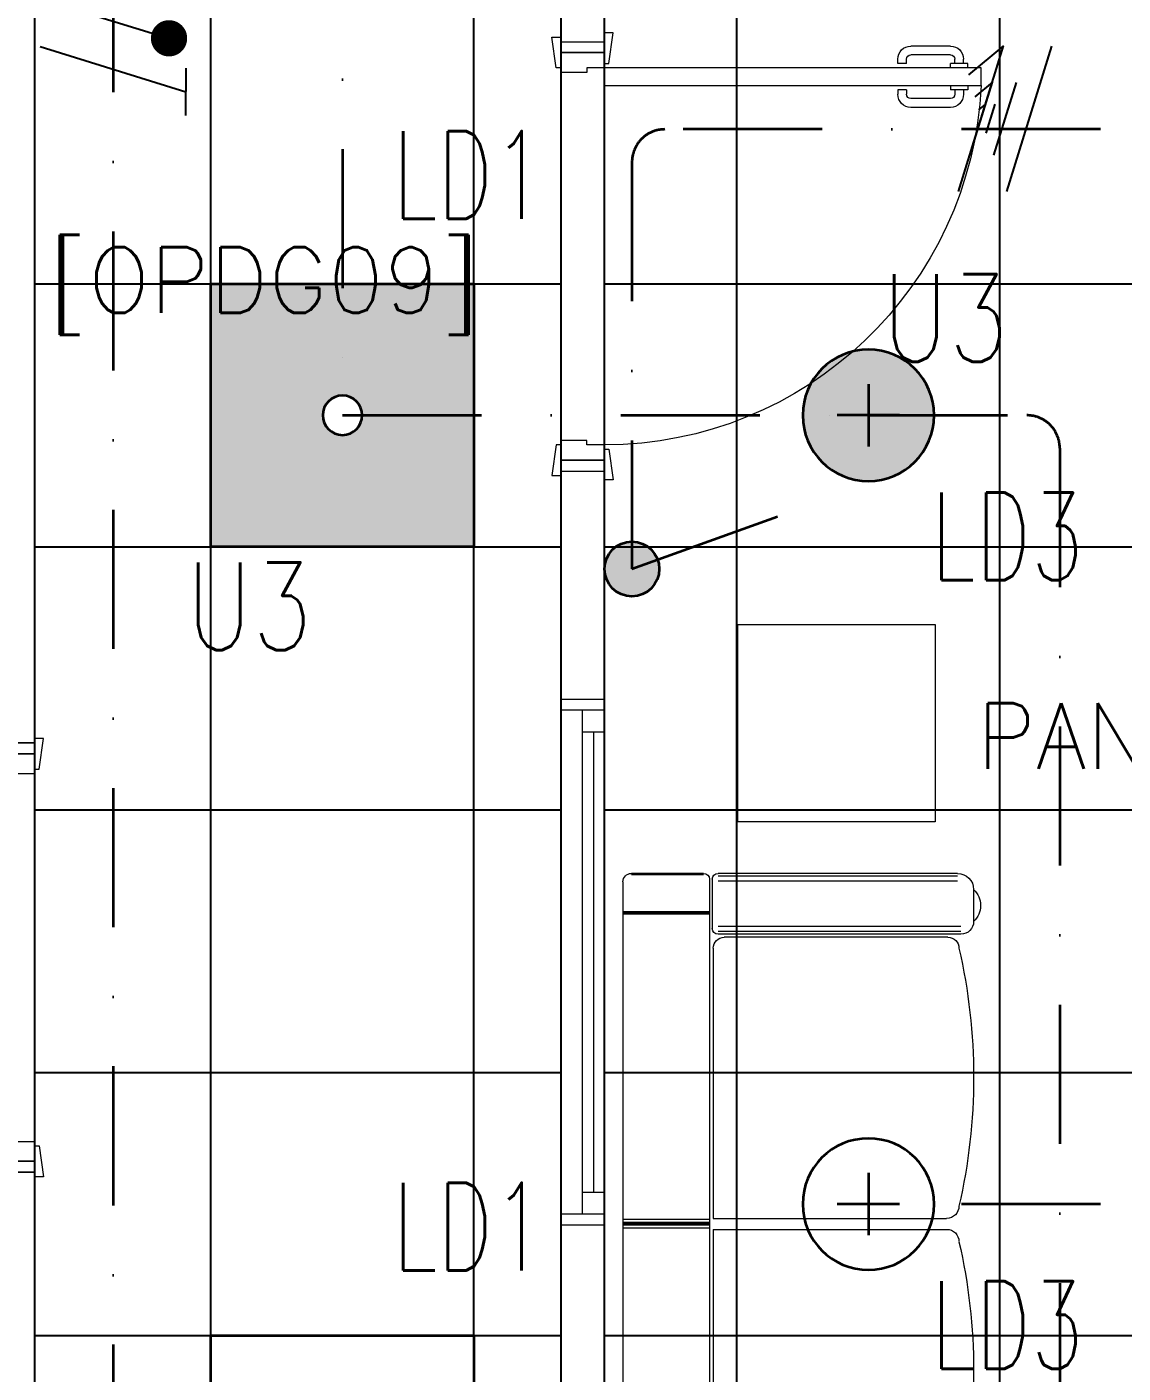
# Model space of a CAD drawing. Header units: inches. Extents: x -12418 to 183584, y -29325 to 19878.
# Drawn here: x 9180 to 11681, y -7886 to -4814 of the extents above; entities that cross this region are included whole.
import ezdxf
from ezdxf.enums import TextEntityAlignment as Align

# ---------------------------------------------------------------- set-up
doc = ezdxf.new("R2010")
doc.units = ezdxf.units.IN
doc.header["$LTSCALE"] = 25
doc.header["$MEASUREMENT"] = 0
doc.linetypes.add('DASHDOT', pattern=[25.4, 12.7, -6.35, 0, -6.35])
doc.layers.get('0').update_dxf_attribs({"color": 8})
for name, color, linetype, lineweight in [('00-Ground Floor$0$72_EGR_BASE_TEXT', 252, 'Continuous', 5), ('00-Ground Floor$0$Aluminum', 251, 'Continuous', 5), ('00-Ground Floor$0$LOADING', 253, 'Continuous', 5), ('00-Ground Floor$0$Walls', 251, 'Continuous', 5), ('00-Ground Floor$0$Wooden Joinery', 251, 'Continuous', 5), ('E-LITE-CIRC', 6, 'Continuous', 25), ('E-LITE-CIRC-NUMB', 6, 'Continuous', 25), ('E-LITE-CLNG', 150, 'Continuous', 35), ('E-LITE-CLNG @ 100', 150, 'Continuous', 35), ('E-LITE-CLNG-CNDT', 6, 'DASHDOT', 35), ('E-LITE-CTRL', 6, 'Continuous', 25), ('E-LITE-IDEN', 6, 'Continuous', 25), ('E-LITE-SWCH @ 100', 3, 'Continuous', 35), ('E-POWR-WIRE', 6, 'Continuous', 25), ('E-POWR-WIRE @ 100', 6, 'Continuous', 25), ('E-POWR-WIRE @ 20', 6, 'Continuous', 25), ('E-POWR-WIRE @ 50', 6, 'Continuous', 25)]:
    doc.layers.add(name, color=color, linetype=linetype, lineweight=lineweight)
doc.layers.add('00-Ground Floor$0$False Ceiling', color=251, linetype='Continuous')
doc.styles.add('00-Ground Floor$0$SIMPLEX', font='SIMPLEX.shx', dxfattribs={"height": 150})
doc.styles.add('DC_Simplex', font='SIMPLEX.shx', dxfattribs={"width": 0.7})

# ---------------------------------------------------------------- blocks, each defined once
blk = doc.blocks.new('00-Ground Floor$0$A$C72370EFE')
at = {"layer": '00-Ground Floor$0$Wooden Joinery'}
for p, q in [((-0.01, -0.03), (-0.01, -0.07)), ((0, -0.03), (-0.01, -0.03)), ((0.04, -0.03), (0.05, -0.03)), ((0.05, -0.03), (0.05, -0.07)), ((-0.01, -0.04), (-0.02, -0.04)), ((-0.01, -0.06), (-0.02, -0.06)), ((0.05, -0.04), (0.06, -0.04)), ((0.05, -0.06), (0.06, -0.06)), ((-0.05, -0.07), (-0.05, -0.16)), ((-0.03, -0.07), (-0.03, -0.16)), ((0, -0.07), (-0.01, -0.07)), ((0.04, -0.07), (0.05, -0.07)), ((0.07, -0.07), (0.07, -0.16)), ((0.09, -0.07), (0.09, -0.16)), ((-0.01, -0.17), (-0.02, -0.17)), ((-0.01, -0.17), (-0.01, -0.19)), ((0.05, -0.17), (0.06, -0.17)), ((0.05, -0.17), (0.05, -0.19)), ((-0.01, -0.19), (-0.02, -0.19)), ((0.05, -0.19), (0.06, -0.19))]:
    blk.add_line(p, q, dxfattribs=at)
for centre, radius, start, end in [((-0.02, -0.07), 0.03, 90, 180), ((-0.02, -0.07), 0.01, 90, 180), ((0.06, -0.07), 0.03, 0, 90), ((0.06, -0.07), 0.01, 0, 90), ((-0.02, -0.16), 0.03, 180, 270), ((-0.02, -0.16), 0.01, 180, 270), ((0.06, -0.16), 0.01, 270, 0), ((0.06, -0.16), 0.03, 270, 0)]:
    blk.add_arc(centre, radius, start, end, dxfattribs=at)
blk = doc.blocks.new('00-Ground Floor$0$A$C5DAD61B4')
at = {"layer": '00-Ground Floor$0$Wooden Joinery'}
for points in [[(80, 959.1), (80, 969.1), (10, 979.1), (10, 959.1)], [(940, 959.1), (940, 969.1), (1010, 979.1), (1010, 959.1)], [(70, 859.1), (70, 849.1), (0, 839.1), (0, 859.1)], [(120, 859.1), (120, 0), (80, 0), (80, 859.1)], [(950, 859.1), (950, 849.1), (1020, 839.1), (1020, 859.1)]]:
    blk.add_lwpolyline(points, close=True, dxfattribs=at)
for points in [[(45, 859.1), (45, 959.1), (20, 959.1), (20, 859.1), (45, 859.1)], [(45, 859.1), (80, 859.1), (80, 899.1), (90, 899.1), (90, 959.1), (45, 959.1), (45, 859.1)], [(975, 859.1), (940, 859.1), (940, 899.1), (930, 899.1), (930, 959.1), (975, 959.1), (975, 859.1)], [(975, 859.1), (975, 959.1), (1000, 959.1), (1000, 859.1), (975, 859.1)]]:
    blk.add_lwpolyline(points, dxfattribs=at)
blk.add_arc((80, 859.1), 860, 272.666, 0, dxfattribs=at)
at = {"layer": '00-Ground Floor$0$Wooden Joinery', "xscale": 999.9999999998854, "yscale": 999.9999999998854, "zscale": 999.9999999998854, "rotation": 180}
blk.add_blockref('00-Ground Floor$0$A$C72370EFE', (120, 0), dxfattribs=at)
blk = doc.blocks.new('00-Ground Floor$0$GF21008-P')
at = {"layer": '00-Ground Floor$0$LOADING'}
for p, q in [((-0.7709, 0), (0.7906, 0)), ((-0.7019, -0.1974), (-0.7019, 0)), ((-0.6994, -0.1974), (-0.6994, 0)), ((-0.6968, -0.1974), (-0.6968, 0)), ((0, -0.1974), (0, 0)), ((0.0069, -0.1974), (0.0069, 0)), ((0.0099, -0.1974), (0.0099, 0)), ((0.0128, -0.1974), (0.0128, 0)), ((0.0197, -0.1974), (0.0197, 0)), ((-0.79, -0.1841), (-0.79, -0.0191)), ((-0.7866, -0.1841), (-0.7866, -0.0191)), ((-0.7767, -0.1974), (0.7964, -0.1974)), ((-0.7767, -0.2037), (-0.6644, -0.2037)), ((-0.6191, -0.2059), (-0.0026, -0.2059)), ((-0.0026, -0.2059), (-0.0026, -0.7385)), ((0.0223, -0.2059), (0.0223, -0.7385)), ((0.0223, -0.2059), (0.639, -0.2059)), ((-0.79, -0.7634), (-0.79, -0.217)), ((-0.784, -0.7634), (-0.784, -0.217)), ((-0.7722, -0.7634), (-0.7722, -0.217)), ((-0.6689, -0.7712), (-0.6689, -0.217)), ((-0.6571, -0.7712), (-0.6571, -0.217)), ((-0.6512, -0.7712), (-0.6512, -0.217)), ((-0.6444, -0.7413), (-0.6444, -0.2312)), ((-0.7533, -0.8), (-0.68, -0.8))]:
    blk.add_line(p, q, dxfattribs=at)
for centre, radius, start, end in [((-0.7709, -0.0191), 0.0191, 90, 180), ((-0.7767, -0.1841), 0.0133, 180, 270), ((-0.7767, -0.217), 0.0133, 90, 180), ((-0.6644, -0.217), 0.0133, 0, 90), ((-0.6191, -0.2312), 0.0253, 90, 180), ((-0.7533, -0.7634), 0.0366, 180, 270), ((-0.6191, -0.7413), 0.0253, 180, 270), ((-0.3249, 0.51), 1.31, 257.0217, 282.9783), ((-0.0307, -0.7385), 0.0281, 270, 0), ((0.0504, -0.7385), 0.0281, 180, 270), ((0.3447, 0.5106), 1.3106, 257.0246, 282.9754), ((-0.68, -0.7712), 0.0288, 270, 0), ((-0.7167, -0.7662), 0.0499, 222.6462, 317.3538)]:
    blk.add_arc(centre, radius, start, end, dxfattribs=at)
blk = doc.blocks.new('00-Ground Floor$0$A$Ce9e1c4c3')
at = {"layer": '00-Ground Floor$0$False Ceiling', "color": 254, "linetype": 'Continuous'}
for p, q in [((-90802.1, -11267.4, 0), (-90802.1, -2747.4, 0)), ((-90400, -11267.4), (-90400, -2747.4)), ((-89800, -11267.4), (-89800, -2747.4)), ((-89602.1, -2747.4, 0), (-89602.1, -11267.4, 0)), ((-89200, -8477.4), (-89200, -4747.4)), ((-88600, -8477.4), (-88600, -4747.4)), ((-90802.1, -5400), (-89602.1, -5400)), ((-89502.1, -5400), (-85902.1, -5400)), ((-90802.1, -6000), (-89602.1, -6000)), ((-89502.1, -6000), (-85902.1, -6000)), ((-90802.1, -6600), (-89602.1, -6600)), ((-89502.1, -6600), (-85902.1, -6600)), ((-90802.1, -7200), (-89602.1, -7200)), ((-89502.1, -7200), (-85902.1, -7200)), ((-90802.1, -7800), (-89602.1, -7800)), ((-89502.1, -7800), (-85902.1, -7800))]:
    blk.add_line(p, q, dxfattribs=at)
at = {"layer": '00-Ground Floor$0$False Ceiling', "color": 254}
blk.add_line((-89502.1, -8477.4, 0), (-89502.1, -4747.4, 0), dxfattribs=at)
blk = doc.blocks.new('00-Ground Floor')
at = {"layer": '00-Ground Floor$0$Aluminum'}
for p, q in [((10397.9, -7547.4, 0), (10397.9, -6347.4, 0)), ((10497.9, -7547.4, 0), (10497.9, -6347.4, 0)), ((10397.9, -6372.4, 0), (10497.9, -6372.4, 0)), ((10447.9, -7522.4, 0), (10447.9, -6372.4, 0)), ((10447.9, -6422.4, 0), (10497.9, -6422.4, 0)), ((10472.9, -6422.4, 0), (10472.9, -7472.4, 0)), ((10447.9, -7472.4, 0), (10497.9, -7472.4, 0)), ((10397.9, -7522.4, 0), (10497.9, -7522.4, 0))]:
    blk.add_line(p, q, dxfattribs=at)
at = {"layer": '00-Ground Floor$0$LOADING'}
blk.add_lwpolyline([(10802, -6177.6), (11252, -6177.6), (11252, -6627.6), (10802, -6627.6)], close=True, dxfattribs=at)
at = {"layer": '00-Ground Floor$0$Walls'}
for p, q in [((9197.9, -6447.4, 0), (9197.9, -2747.4, 0)), ((10397.9, -4847.4, 0), (10397.9, -4547.4, 0)), ((10497.9, -4847.4, 0), (10497.9, -4747.4, 0)), ((10397.9, -4847.4, 0), (10497.9, -4847.4, 0)), ((10397.9, -5827.4, 0), (10497.9, -5827.4, 0)), ((10397.9, -6347.4, 0), (10397.9, -5837.4, 0)), ((10497.9, -6347.4, 0), (10497.9, -5847.4, 0)), ((10397.9, -6347.4, 0), (10497.9, -6347.4, 0)), ((9097.9, -6447.4, 0), (9197.9, -6447.4, 0)), ((9097.9, -7427.4, 0), (9197.9, -7427.4, 0)), ((9197.9, -10017.4, 0), (9197.9, -7427.4, 0)), ((10397.9, -8677.4, 0), (10397.9, -7547.4, 0)), ((10397.9, -7547.4, 0), (10497.9, -7547.4, 0)), ((10497.9, -8477.4, 0), (10497.9, -7547.4, 0))]:
    blk.add_line(p, q, dxfattribs=at)
at = {"layer": '00-Ground Floor$0$False Ceiling', "color": 254}
blk.add_blockref('00-Ground Floor$0$A$Ce9e1c4c3', (100000, 0), dxfattribs=at)
at = {"layer": '00-Ground Floor$0$LOADING', "xscale": -1000, "yscale": 1000, "zscale": 1000, "rotation": 90.00000000000017}
blk.add_blockref('00-Ground Floor$0$GF21008-P', (10540, -7535.3), dxfattribs=at)
at = {"layer": '00-Ground Floor$0$Wooden Joinery', "xscale": -1, "rotation": 90}
blk.add_blockref('00-Ground Floor$0$A$C5DAD61B4', (11357, -4827.4, 0), dxfattribs=at)
at = {"layer": '00-Ground Floor$0$Wooden Joinery', "rotation": 270}
blk.add_blockref('00-Ground Floor$0$A$C5DAD61B4', (8238.9, -6427.4, 0), dxfattribs=at)
at = {"layer": '00-Ground Floor$0$72_EGR_BASE_TEXT', "char_height": 150, "attachment_point": 2, "style": '00-Ground Floor$0$SIMPLEX'}
for s, insert in [('[OPDG09]', (9721.3, -5316.5, 0)), ('PANTRY / LOUNGE', (12288.7, -6356.9))]:
    blk.add_mtext(s, dxfattribs=dict(at, insert=insert))
blk = doc.blocks.new('*U293')
h = blk.add_hatch(color=254)
h.dxf.hatch_style = 1
h.paths.add_polyline_path([(-300, 300), (-300, -300), (300, -300), (300, 300)])
edge = h.paths.add_edge_path(flags=16)
edge.add_arc((0, 0), 45, 0, 360)
blk.add_lwpolyline([(-300, 300), (-300, -300), (300, -300), (300, 300)], close=True)
blk.add_circle((0, 0), 45)
at = {"layer": 'E-LITE-CIRC-NUMB', "style": 'DC_Simplex', "width": 0.7, "flags": 8}
blk.add_attdef('CIRCUIT', text='', height=200, rotation=0, dxfattribs=at).set_placement((-473.9, 300), align=Align.RIGHT)
at = {"layer": 'E-LITE-CTRL', "style": 'DC_Simplex', "width": 0.7, "flags": 8}
blk.add_attdef('CONTROL', (1118.9, -935), '', height=200, rotation=360, dxfattribs=at)
at = {"layer": 'E-LITE-IDEN', "style": 'DC_Simplex', "width": 0.7, "flags": 8}
blk.add_attdef('TYPE', (-114.6, 448.6), '', height=200, rotation=360, dxfattribs=at)
blk = doc.blocks.new('*U14')
blk.add_lwpolyline([(-300, 300), (-300, -300), (300, -300), (300, 300)], close=True)
blk.add_circle((0, 0), 45)
at = {"layer": 'E-LITE-CIRC-NUMB', "style": 'DC_Simplex', "width": 0.7, "flags": 8}
blk.add_attdef('CIRCUIT', text='', height=200, rotation=0, dxfattribs=at).set_placement((-473.9, 300), align=Align.RIGHT)
at = {"layer": 'E-LITE-CTRL', "style": 'DC_Simplex', "width": 0.7, "flags": 8}
blk.add_attdef('CONTROL', (1118.9, -935), '', height=200, rotation=360, dxfattribs=at)
at = {"layer": 'E-LITE-IDEN', "style": 'DC_Simplex', "width": 0.7, "flags": 8}
blk.add_attdef('TYPE', (-114.6, 448.6), '', height=200, rotation=360, dxfattribs=at)
blk = doc.blocks.new('*U243')
h = blk.add_hatch(color=254)
h.dxf.hatch_style = 1
edge = h.paths.add_edge_path()
edge.add_arc((0, 0), 1.5, 0, 360)
for p, q in [((0, -0.711), (0, 0.711)), ((0.711, 0), (-0.711, 0))]:
    blk.add_line(p, q)
blk.add_circle((0, 0), 1.5)
at = {"layer": 'E-LITE-CIRC-NUMB', "style": 'DC_Simplex', "width": 0.7, "flags": 8}
blk.add_attdef('CIRCUIT', text='', height=2, rotation=360, dxfattribs=at).set_placement((-3.364, 1.5), align=Align.RIGHT)
at = {"layer": 'E-LITE-CTRL', "style": 'DC_Simplex', "width": 0.7, "flags": 8}
blk.add_attdef('CONTROL', (3.364, -3.498), '', height=2, rotation=360, dxfattribs=at)
at = {"layer": 'E-LITE-IDEN', "style": 'DC_Simplex', "width": 0.7, "flags": 8}
blk.add_attdef('TYPE', (3.364, 1.5), '', height=2, rotation=360, dxfattribs=at)
blk = doc.blocks.new('DC_LT-CL-Point')
for p, q in [((0, -0.711), (0, 0.711)), ((0.711, 0), (-0.711, 0))]:
    blk.add_line(p, q)
blk.add_circle((0, 0), 1.5)
at = {"layer": 'E-LITE-CIRC-NUMB', "style": 'DC_Simplex', "width": 0.7, "flags": 8}
blk.add_attdef('CIRCUIT', text='', height=2, rotation=360, dxfattribs=at).set_placement((-3.364, 1.5), align=Align.RIGHT)
at = {"layer": 'E-LITE-CTRL', "style": 'DC_Simplex', "width": 0.7, "flags": 8}
blk.add_attdef('CONTROL', (3.364, -3.498), '', height=2, rotation=360, dxfattribs=at)
at = {"layer": 'E-LITE-IDEN', "style": 'DC_Simplex', "width": 0.7, "flags": 8}
blk.add_attdef('TYPE', (3.364, 1.5), '', height=2, rotation=360, dxfattribs=at)
blk = doc.blocks.new('*U33')
blk.add_hatch(color=256).paths.add_polyline_path([(-0.625, -0.625, -1), (-0.625, 0.625, -1)])
blk.add_line((-0.625, 0), (-3.947, -1.2))
blk.add_circle((-0.625, 0), 0.625)
at = {"layer": 'E-LITE-CTRL', "style": 'DC_Simplex', "width": 0.7, "flags": 8}
blk.add_attdef('CONTROL', (-26.627, -10.116), '', height=2, rotation=360, dxfattribs=at)
at = {"layer": 'E-LITE-IDEN', "style": 'DC_Simplex', "width": 0.7, "flags": 8}
blk.add_attdef('TYPE', text='', height=2, rotation=360, dxfattribs=at).set_placement((-31.991, -10.116), align=Align.RIGHT)
blk = doc.blocks.new('*U77')
for p, q in [((-0.515, -1.66), (0.515, 1.66)), ((0.515, 1.66), (-0.287, 1.001)), ((0.587, -1.663), (1.617, 1.658))]:
    blk.add_line(p, q)
blk = doc.blocks.new('*U1174')
at = {"layer": 'E-POWR-WIRE @ 100', "xscale": 100, "yscale": 100, "zscale": 100}
blk.add_blockref('*U77', (11357, -5023.1, 0), dxfattribs=at)
at = {"layer": 'E-POWR-WIRE @ 20', "xscale": 20, "yscale": 20, "zscale": 20}
blk.add_blockref('*U77', (11357, -5023.1, 0), dxfattribs=at)
at = {"layer": 'E-POWR-WIRE @ 50', "xscale": 50, "yscale": 50, "zscale": 50}
blk.add_blockref('*U77', (11357, -5023.1, 0), dxfattribs=at)
blk = doc.blocks.new('*U82')
for p, q in [((-1.658, 1.617), (1.663, 0.587)), ((1.663, 0.587), (1.004, 1.389)), ((-1.66, 0.515), (1.66, -0.515)), ((-1.663, -0.587), (1.658, -1.617)), ((1.659, -1.078), (1.657, -2.157))]:
    blk.add_line(p, q)
at = {"const_width": 0.414}
blk.add_lwpolyline([(1.278, -0.19, 1), (1.277, -0.604, 1)], format="xyb", close=True, dxfattribs=at)
blk = doc.blocks.new('*U1401')
at = {"layer": 'E-POWR-WIRE @ 100', "xscale": 100, "yscale": 100, "zscale": 100}
blk.add_blockref('*U82', (9376.5, -4800), dxfattribs=at)
at = {"layer": 'E-POWR-WIRE @ 20', "xscale": 20, "yscale": 20, "zscale": 20}
blk.add_blockref('*U82', (9376.5, -3600), dxfattribs=at)
at = {"layer": 'E-POWR-WIRE @ 50', "xscale": 50, "yscale": 50, "zscale": 50}
blk.add_blockref('*U82', (9376.5, -3600), dxfattribs=at)

msp = doc.modelspace()

# ---------------------------------------------------------------- linework, layer by layer
at = {"layer": 'E-LITE-CLNG-CNDT'}
for points in [[(9600, -3300), (9451.5, -3300, 0.414214), (9376.5, -3375), (9376.5, -8043.5, 0.414214), (9451.5, -8118.5), (9600, -8118.5)], [(12900, -5047.4), (10635.4, -5047.4, 0.414214), (10560.4, -5122.4), (10560.4, -6050.7)]]:
    msp.add_lwpolyline(points, format="xyb", dxfattribs=at)
at = {"layer": 'E-LITE-CLNG-CNDT', "color": 1}
for points in [[(11397.9, -3747.4), (9975, -3747.4, 0.414214), (9900, -3822.4), (9900, -5700)], [(11100, -5700), (11461.7, -5700, -0.414214), (11536.7, -5775), (11536.7, -8991.3), (11397.9, -9297.4)]]:
    msp.add_lwpolyline(points, format="xyb", dxfattribs=at)
msp.add_lwpolyline([(9900, -5700), (11100, -5700)], dxfattribs=at)
at = {"layer": 'E-LITE-CLNG-CNDT'}
msp.add_lwpolyline([(12900, -7500), (11100, -7500)], dxfattribs=at)

# ---------------------------------------------------------------- block references
at = {"layer": 'E-LITE-CLNG'}
ref = msp.add_blockref('*U293', (9900, -5700), dxfattribs=dict(at, xscale=-1))
ref.add_attrib('TYPE', 'LD1', (10014.6, -5251.4), dxfattribs={"layer": 'E-LITE-IDEN', "height": 200, "rotation": 0, "style": 'DC_Simplex', "width": 0.7, "flags": 8})
ref = msp.add_blockref('*U14', (9900, -8100), dxfattribs=dict(at, xscale=-1))
ref.add_attrib('TYPE', 'LD1', (10014.6, -7651.4), dxfattribs={"layer": 'E-LITE-IDEN', "height": 200, "rotation": 0, "style": 'DC_Simplex', "width": 0.7, "flags": 8})
at = {"layer": 'E-LITE-CLNG @ 100'}
ref = msp.add_blockref('*U243', (11100, -5700), dxfattribs=dict(at, xscale=-100, yscale=100, zscale=100, rotation=180))
ref.add_attrib('TYPE', 'LD3', (11242.6, -6076.2), dxfattribs={"layer": 'E-LITE-IDEN', "height": 200, "rotation": 0, "style": 'DC_Simplex', "width": 0.7, "flags": 8})
ref = msp.add_blockref('DC_LT-CL-Point', (11100, -7500), dxfattribs=dict(at, xscale=-100, yscale=100, zscale=100, rotation=180))
ref.add_attrib('TYPE', 'LD3', (11242.6, -7876.2), dxfattribs={"layer": 'E-LITE-IDEN', "height": 200, "rotation": 0, "style": 'DC_Simplex', "width": 0.7, "flags": 8})
at = {"layer": 'E-LITE-CLNG-CNDT', "color": 1}
msp.add_blockref('00-Ground Floor', (0, 0), dxfattribs=at)
at = {"layer": 'E-LITE-SWCH @ 100', "xscale": 100, "yscale": 100, "zscale": 100, "rotation": 180}
msp.add_blockref('*U33', (10497.9, -6050.7, 0), dxfattribs=at)
at = {"layer": 'E-POWR-WIRE'}
for name in ['*U1401', '*U1174']:
    msp.add_blockref(name, (0, 0), dxfattribs=at)

# ---------------------------------------------------------------- texts
at = {"layer": 'E-LITE-CIRC', "style": 'DC_Simplex', "width": 0.8}
for p in [(11131.6, -5577.7, 0), (9543.2, -6235.6, 0)]:
    msp.add_text('U3', height=200, rotation=0, dxfattribs=at).set_placement(p)

doc.saveas('drawing.dxf')
